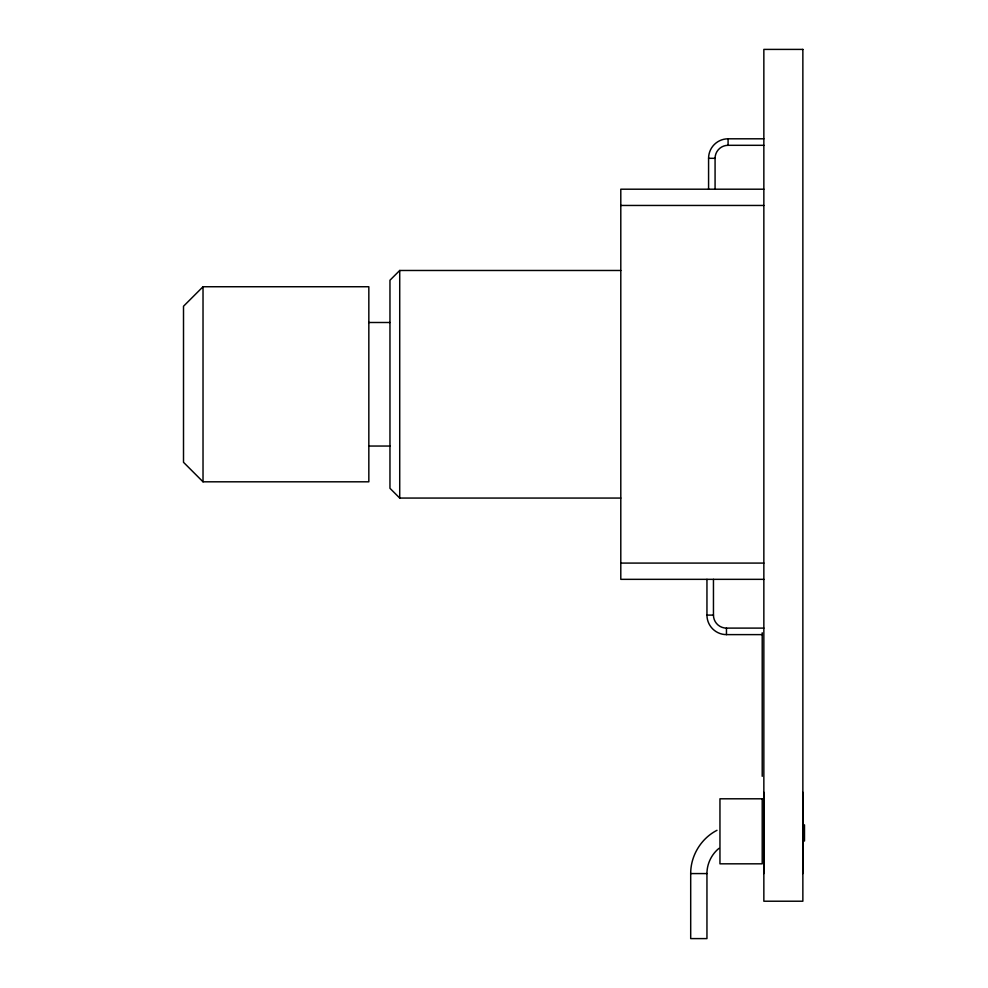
<?xml version="1.0" encoding="UTF-8"?>
<svg xmlns="http://www.w3.org/2000/svg" width="988" height="988" viewBox="0 0 988 988"><rect width="100%" height="100%" fill="white"/><g stroke="black" fill="none" stroke-linecap="round" stroke-linejoin="round"><path stroke-width="1.48" d="M718.943 848.371C711.459 854.447 706.926 863.932 706.951 873.577L706.951 938.6L690.698 938.6L690.698 873.577C690.575 855.732 701.097 838.417 716.992 830.303M203.022 286.742L183.509 306.243L183.509 462.298L203.022 481.811L368.833 481.811L368.833 286.742L203.022 286.742L203.022 481.811M620.797 270.477L399.72 270.477L389.964 280.234L389.964 488.307L399.72 498.063L620.797 498.063M708.581 189.202L708.581 158.315A19.513 19.513 0 0 1 728.082 138.802L763.848 138.802M715.077 189.202L715.077 158.315A13.005 13.005 0 0 1 728.082 145.31L763.848 145.31M708.581 158.315L715.077 158.315M763.848 189.202L620.797 189.202L620.797 579.339L763.848 579.339M620.797 205.455L763.848 205.455M368.833 322.496L389.964 322.496M368.833 446.045L389.964 446.045M620.797 563.086L763.848 563.086M706.951 579.339L706.951 615.104L713.46 615.104A13.005 13.005 0 0 0 726.464 628.109L763.848 628.109M706.951 615.104A19.513 19.513 0 0 0 726.464 634.617L762.353 634.617M763.848 792.302L763.848 873.577M802.861 792.302L802.861 873.577M690.698 873.577L706.951 873.577M804.491 824.807L804.491 841.06M762.217 632.777L762.217 776.321M728.082 138.802L728.082 145.31M726.464 628.109L726.464 634.617M713.46 579.339L713.46 615.104M399.72 270.477L399.72 498.063M802.861 49.4L763.848 49.4L763.848 901.217L802.861 901.217L802.861 49.4M762.217 798.798L719.956 798.798L719.956 863.821L762.217 863.821L762.217 798.798"/></g></svg>
